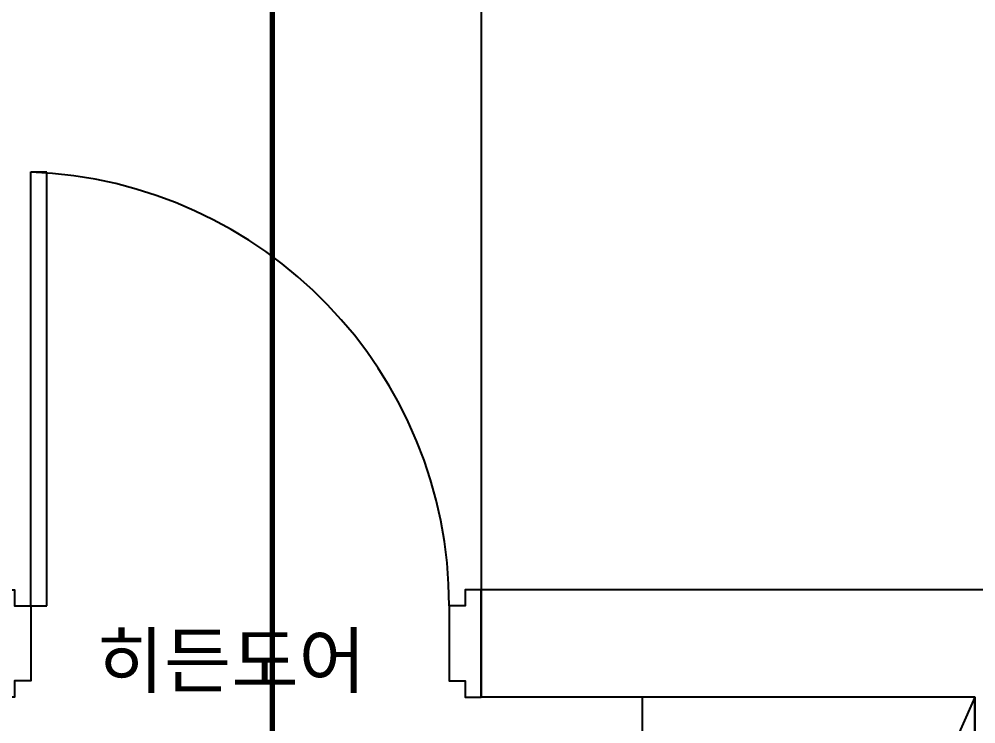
# Model space of a CAD drawing. Header units: millimetres. Extents: x 145965 to 228269, y 99354 to 115204.
# Drawn here: x 179586 to 181370, y 107989 to 109304 of the extents above; entities that cross this region are included whole.
import ezdxf

# ---------------------------------------------------------------- set-up
doc = ezdxf.new("R2010")
doc.units = ezdxf.units.MM
doc.header["$LTSCALE"] = 50
doc.linetypes.add('HID', pattern=[2.5, 1.5, -1])
for name, color, linetype in [('0-ELC TEXT', 7, 'Continuous'), ('06-FUR', 6, 'Continuous'), ('3.기호.계단선', 30, 'Continuous'), ('RC-LIGHT', 7, 'Continuous'), ('벽1', 2, 'Continuous'), ('창호', 4, 'Continuous'), ('틀', 8, 'Continuous')]:
    doc.layers.add(name, color=color, linetype=linetype)
doc.styles.add('코레일둥고', font='Korail_Round_Gothic_Medium.ttf')

# ---------------------------------------------------------------- blocks, each defined once
blk = doc.blocks.new('vidaisejh')
at = {"layer": '벽1'}
for p, q in [((160747.9, 68032.3), (158947.9, 68032.3)), ((158947.9, 68032.3), (158947.9, 67832.3)), ((159867.9, 67832.3), (158947.9, 67832.3)), ((159867.9, 67832.3), (158947.9, 67832.3)), ((159867.9, 67832.3), (159867.9, 66432.3))]:
    blk.add_line(p, q, dxfattribs=at)
at = {"layer": '창호'}
blk.add_arc((158077.9, 68002.3), 810, 0, 87.8774, dxfattribs=at)
at = {"layer": '틀'}
for p, q in [((158107.9, 68002.3), (158107.9, 68812.3)), ((158107.9, 68812.3), (158137.9, 68812.3)), ((158137.9, 68002.3), (158137.9, 68811.7)), ((158947.9, 68032.3), (158947.9, 67832.3)), ((158107.9, 68002.3), (158137.9, 68002.3))]:
    blk.add_line(p, q, dxfattribs=at)
for points in [[(158047.9, 68032.3), (158077.9, 68032.3), (158077.9, 68002.3), (158107.9, 68002.3), (158107.9, 67862.3), (158077.9, 67862.3), (158077.9, 67832.3), (158047.9, 67832.3), (158047.9, 68032.3)], [(158947.9, 68032.3), (158917.9, 68032.3), (158917.9, 68002.3), (158887.9, 68002.3), (158887.9, 67862.3), (158917.9, 67862.3), (158917.9, 67832.3), (158947.9, 67832.3), (158947.9, 68032.3)]]:
    blk.add_lwpolyline(points, dxfattribs=at)

msp = doc.modelspace()

# ---------------------------------------------------------------- linework, layer by layer
at = {"layer": '06-FUR'}
msp.add_lwpolyline([(181367.9, 108039.4), (180747.9, 108039.4), (180747.9, 106639.4), (181367.9, 106639.4), (181367.9, 108039.4), (180747.9, 106639.4)], dxfattribs=at)
at = {"layer": '3.기호.계단선', "linetype": 'HID'}
msp.add_lwpolyline([(180058, 109446.3, 10, 10, 0), (180059.2, 105233.9, 10, 10, 0)], format="xyseb", dxfattribs=at)
at = {"layer": 'RC-LIGHT'}
msp.add_line((180447.9, 111594.4), (180447.9, 108239.4), dxfattribs=at)

# ---------------------------------------------------------------- block references
msp.add_blockref('vidaisejh', (21500, 40207.2))

# ---------------------------------------------------------------- texts
at = {"layer": '0-ELC TEXT', "style": '코레일둥고'}
msp.add_text('히든도어', height=100, dxfattribs=at).set_placement((179730.7, 108057.7))

doc.saveas('drawing.dxf')
